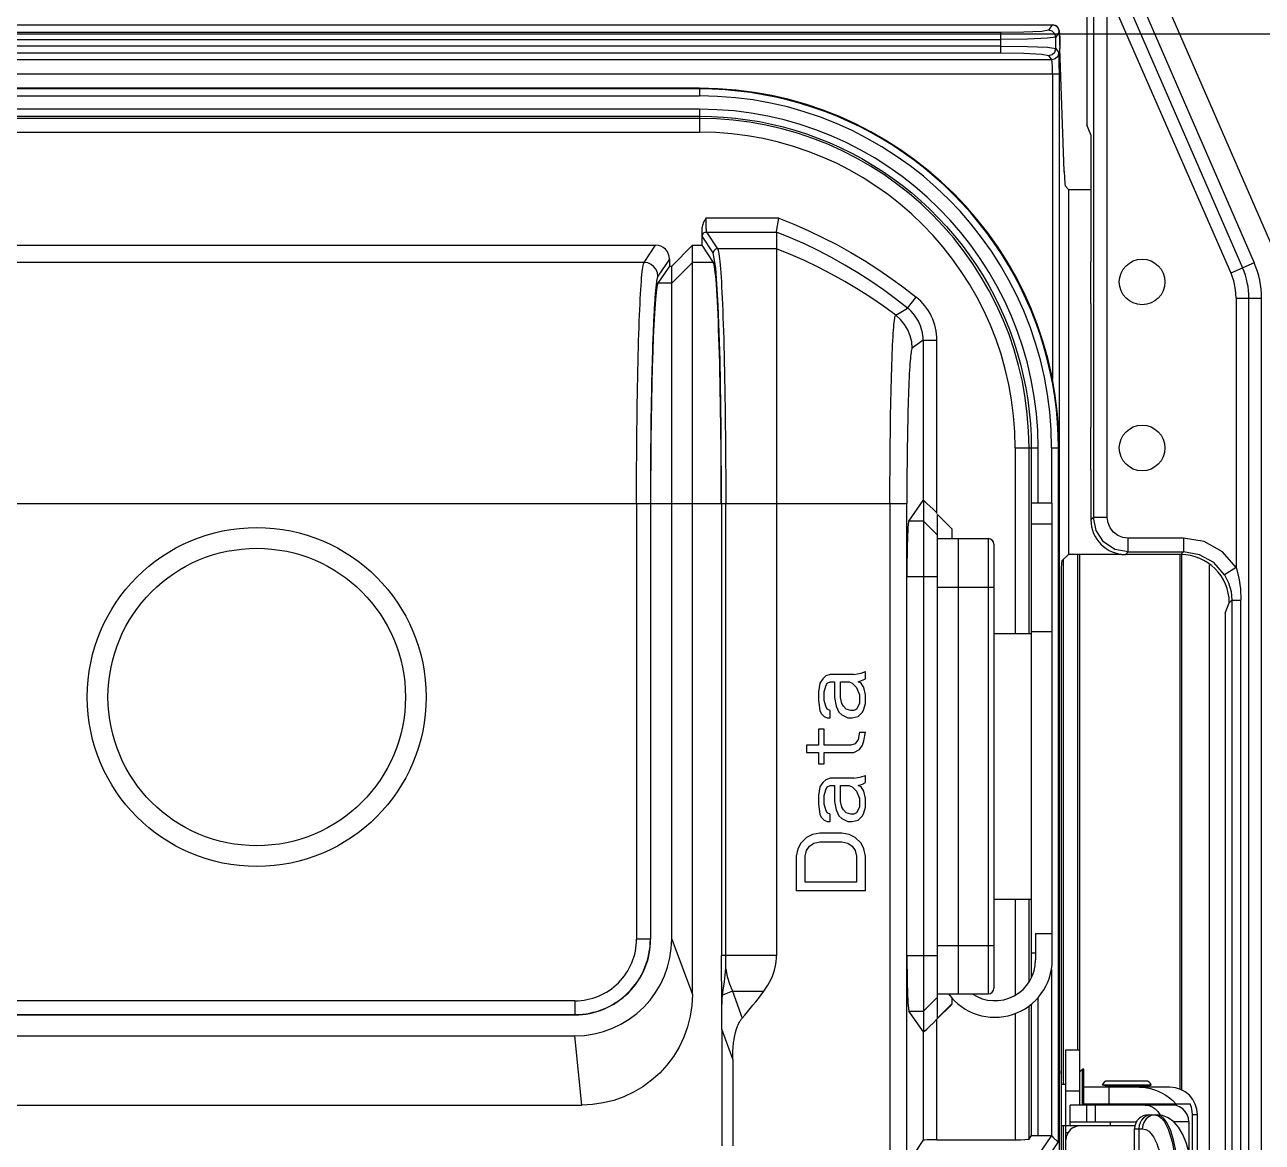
# Model space of a CAD drawing. Header units: millimetres. Extents: x -3132 to 28633, y 682 to 5849.
# Drawn here: x 23294.1 to 23383.6, y 5213.5 to 5294.3 of the extents above; entities that cross this region are included whole.
import ezdxf

# ---------------------------------------------------------------- set-up
doc = ezdxf.new("R2010")
doc.units = ezdxf.units.MM

# ---------------------------------------------------------------- blocks, each defined once
blk = doc.blocks.new('gf')
at = {"linetype": 'Continuous'}
for p, q in [((20059.214, 5497.372), (20080.055, 5449.443)), ((20060.355, 5497.048), (20080.895, 5449.808)), ((20082.424, 5450.473), (20062.255, 5496.859)), ((20079.197, 5449.116), (20069.69, 5470.885)), ((20068.792, 5467.885), (20068.792, 5459.785)), ((20069.275, 5467.885), (20069.275, 5431.416)), ((20070.275, 5431.416), (20070.275, 5467.885)), ((19951.284, 5467.022), (20066.301, 5467.022)), ((20062.545, 5466.459), (19955.039, 5466.459)), ((20062.545, 5466.459), (20062.545, 5464.986)), ((20066.043, 5466.636), (20066.301, 5467.022)), ((20066.301, 5467.022), (20066.302, 5467.024)), ((20066.301, 5467.022), (20066.544, 5466.959)), ((20066.8, 5466.523), (20066.543, 5466.137)), ((19955.039, 5465.96), (20062.545, 5465.96)), ((20062.545, 5465.485), (19955.039, 5465.485)), ((20066.543, 5465.308), (20066.543, 5466.137)), ((20066.837, 5465.524), (20066.836, 5465.818)), ((20066.837, 5465.524), (20066.837, 5465.317)), ((20066.837, 5465.524), (20066.837, 5465.524)), ((20066.837, 5465.317), (20066.837, 5465.353)), ((20066.838, 5465.299), (20066.837, 5465.317)), ((20067.147, 5456.445), (20066.837, 5465.317)), ((20066.26, 5464.484), (19951.325, 5464.484)), ((19955.039, 5464.986), (20062.545, 5464.986)), ((20066.26, 5464.484), (20066.043, 5464.809)), ((20066.543, 5465.308), (20066.759, 5464.983)), ((20066.784, 5464.758), (20066.759, 5464.983)), ((19950.775, 5463.485), (20066.809, 5463.485)), ((20066.309, 5463.485), (20066.309, 5441.401)), ((20066.809, 5391.417), (20066.809, 5463.485)), ((20040.792, 5462.434), (19976.792, 5462.434)), ((20040.792, 5462.382), (19976.792, 5462.382)), ((19976.792, 5461.882), (20040.792, 5461.882)), ((20040.792, 5462.382), (20040.792, 5461.882)), ((20040.792, 5460.917), (19976.792, 5460.917)), ((20040.792, 5460.917), (20040.792, 5459.259)), ((19976.792, 5460.417), (20040.792, 5460.417)), ((20040.792, 5460.258), (19976.792, 5460.258)), ((19976.792, 5459.259), (20040.792, 5459.259)), ((20069.089, 5459.068), (20068.792, 5459.785)), ((20069.089, 5459.068), (20069.089, 5449.992)), ((20067.149, 5456.405), (20067.147, 5456.462)), ((20067.218, 5455.372), (20067.491, 5455.099)), ((20067.491, 5428.769), (20067.491, 5455.099)), ((20069.089, 5455.099), (20067.491, 5455.099)), ((20046.543, 5453.04), (20041.25, 5453.04)), ((20040.961, 5452.222), (20040.961, 5451.09)), ((20041.293, 5452.041), (20042.094, 5450.84)), ((20041.293, 5452.041), (20046.356, 5452.041)), ((20046.356, 5452.041), (20046.356, 5399.751)), ((19979.962, 5451.09), (20037.622, 5451.09)), ((20036.791, 5449.842), (20037.622, 5451.09)), ((20038.792, 5449.587), (20040.292, 5451.09)), ((20040.292, 5396.934), (20040.292, 5451.09)), ((20040.292, 5451.09), (20040.961, 5451.09)), ((20040.961, 5451.09), (20041.792, 5449.842)), ((20041.794, 5450.541), (20040.994, 5451.742)), ((20046.356, 5450.84), (20042.094, 5450.84)), ((20036.791, 5449.842), (19980.794, 5449.842)), ((20038.621, 5450.09), (20037.79, 5448.843)), ((20038.621, 5449.587), (20037.792, 5448.344)), ((20038.621, 5450.09), (20038.621, 5449.587)), ((20038.621, 5449.587), (20038.792, 5449.587)), ((20040.292, 5449.842), (20038.792, 5448.344)), ((20038.792, 5400.934), (20038.792, 5449.587)), ((20041.792, 5449.842), (20040.292, 5449.842)), ((20069.089, 5449.992), (20069.072, 5449.903)), ((20069.072, 5446.966), (20069.072, 5449.903)), ((20080.895, 5449.808), (20079.214, 5449.077)), ((20038.792, 5448.344), (20037.792, 5448.344)), ((20054.977, 5446.037), (20055.84, 5446.551)), ((20055.84, 5446.551), (20056.467, 5447.33)), ((20069.089, 5446.877), (20069.072, 5446.966)), ((20069.089, 5446.877), (20069.089, 5437.992)), ((20079.592, 5447.259), (20079.592, 5427.802)), ((20079.592, 5447.259), (20081.425, 5447.259)), ((20080.509, 5019.862), (20080.509, 5447.259)), ((20081.425, 5018.821), (20081.425, 5447.259)), ((20056.959, 5444.219), (20056.168, 5443.646)), ((20056.959, 5444.219), (20056.959, 5432.641)), ((20057.958, 5431.706), (20057.958, 5444.215)), ((20069.089, 5437.992), (20069.072, 5437.903)), ((20069.072, 5434.966), (20069.072, 5437.903)), ((20063.617, 5436.434), (20063.617, 5423.034)), ((20063.617, 5436.434), (20065.275, 5436.434)), ((20064.616, 5423.034), (20064.616, 5436.434)), ((20064.775, 5436.434), (20064.775, 5423.034)), ((20065.275, 5432.434), (20065.275, 5436.434)), ((20066.24, 5436.434), (20066.239, 5432.434)), ((20066.24, 5436.434), (20066.739, 5436.434)), ((20066.739, 5386.273), (20066.74, 5436.434)), ((20066.792, 5436.434), (20066.792, 5384.2)), ((20069.089, 5434.877), (20069.072, 5434.966)), ((20069.089, 5434.877), (20069.089, 5431.229)), ((19980.339, 5432.418), (20037.246, 5432.418)), ((20036.246, 5432.418), (20036.246, 5400.934)), ((20037.264, 5432.418), (20037.264, 5400.934)), ((20037.264, 5432.418), (20042.37, 5432.418)), ((20042.394, 5432.418), (20042.394, 5399.751)), ((20042.394, 5432.418), (20055.786, 5432.418)), ((20042.694, 5399.751), (20042.694, 5432.418)), ((20054.561, 5432.418), (20054.561, 5125.971)), ((20055.787, 5427.138), (20055.786, 5432.418)), ((20055.92, 5431.133), (20056.959, 5432.641)), ((20056.992, 5432.652), (20056.992, 5394.227)), ((20064.792, 5399.934), (20064.792, 5432.434)), ((20066.292, 5432.434), (20064.792, 5432.434)), ((20066.292, 5399.434), (20066.292, 5432.434)), ((20057.992, 5430.135), (20058.009, 5431.621)), ((20059.031, 5430.598), (20058.009, 5431.621)), ((20069.275, 5431.416), (20069.089, 5431.229)), ((20070.275, 5431.416), (20069.275, 5431.416)), ((20055.85, 5430.472), (20055.844, 5430.342)), ((20056.992, 5431.133), (20055.92, 5431.133)), ((20057.992, 5430.135), (20056.992, 5431.133)), ((20059.031, 5430.598), (20059.031, 5429.884)), ((20066.292, 5430.934), (20064.792, 5430.934)), ((20055.816, 5429.55), (20055.811, 5429.367)), ((20055.821, 5429.726), (20055.816, 5429.55)), ((20055.826, 5429.894), (20055.821, 5429.726)), ((20055.831, 5430.053), (20055.826, 5429.894)), ((20055.837, 5430.202), (20055.831, 5430.053)), ((20055.844, 5430.342), (20055.837, 5430.202)), ((20057.992, 5395.231), (20057.992, 5430.135)), ((20057.992, 5429.884), (20061.672, 5429.884)), ((20059.492, 5429.884), (20059.492, 5396.984)), ((20061.672, 5429.884), (20061.672, 5396.984)), ((20071.774, 5428.917), (20071.774, 5429.917)), ((20075.778, 5429.917), (20071.774, 5429.917)), ((20075.778, 5429.917), (20075.778, 5428.917)), ((20055.8, 5428.777), (20055.797, 5428.569)), ((20055.803, 5428.98), (20055.8, 5428.777)), ((20055.807, 5429.177), (20055.803, 5428.98)), ((20055.811, 5429.367), (20055.807, 5429.177)), ((20062.072, 5429.484), (20062.072, 5397.384)), ((20067.491, 5428.769), (20066.99, 5428.269)), ((20067.491, 5428.769), (20071.296, 5428.769)), ((20068.152, 5392.934), (20068.152, 5428.769)), ((20068.286, 5392.934), (20068.286, 5428.769)), ((20071.587, 5428.731), (20071.774, 5428.917)), ((20075.591, 5428.731), (20071.587, 5428.731)), ((20071.774, 5428.917), (20075.778, 5428.917)), ((20075.512, 5428.731), (20075.512, 5390.088)), ((20075.778, 5428.917), (20075.591, 5428.731)), ((20075.655, 5390.038), (20075.655, 5428.731)), ((20055.79, 5427.921), (20055.789, 5427.699)), ((20055.792, 5428.141), (20055.79, 5427.921)), ((20055.794, 5428.357), (20055.792, 5428.141)), ((20055.797, 5428.569), (20055.794, 5428.357)), ((20067.098, 5390.434), (20067.098, 5428.377)), ((20077.651, 5360.497), (20077.651, 5427.983)), ((20079.592, 5427.802), (20078.745, 5427.273)), ((20055.788, 5427.251), (20055.787, 5427.138)), ((20055.787, 5399.73), (20055.787, 5427.138)), ((20055.787, 5427.138), (20057.992, 5427.138)), ((20055.789, 5427.699), (20055.788, 5427.476)), ((20055.788, 5427.476), (20055.788, 5427.251)), ((20066.931, 5427.208), (20066.931, 5384.434)), ((20057.992, 5426.384), (20062.072, 5426.384)), ((20078.792, 5424.49), (20079.089, 5425.233)), ((20079.089, 5425.233), (20079.28, 5425.424)), ((20079.28, 5425.424), (20079.28, 5363.898)), ((20079.28, 5425.424), (20079.936, 5425.424)), ((20079.936, 5363.898), (20079.936, 5425.424)), ((20078.792, 5424.49), (20078.792, 5363.898)), ((20062.072, 5423.034), (20064.792, 5423.034)), ((20064.792, 5423.178), (20066.292, 5423.178)), ((20049.707, 5419.747), (20049.494, 5419.434)), ((20049.92, 5419.955), (20049.707, 5419.747)), ((20050.239, 5420.059), (20049.92, 5419.955)), ((20051.941, 5420.059), (20050.239, 5420.059)), ((20051.941, 5420.059), (20052.473, 5420.163)), ((20052.473, 5420.163), (20052.792, 5420.268)), ((20052.579, 5419.643), (20052.792, 5419.747)), ((20052.792, 5419.747), (20052.792, 5420.268)), ((20049.494, 5419.434), (20049.388, 5418.809)), ((20049.388, 5418.809), (20049.388, 5418.184)), ((20049.814, 5418.809), (20049.92, 5419.226)), ((20049.814, 5418.184), (20049.814, 5418.809)), ((20049.92, 5419.226), (20050.026, 5419.434)), ((20050.026, 5419.434), (20050.239, 5419.538)), ((20050.239, 5419.538), (20050.558, 5419.538)), ((20050.558, 5419.538), (20050.558, 5418.393)), ((20050.984, 5418.393), (20050.984, 5419.538)), ((20050.984, 5419.538), (20051.622, 5419.538)), ((20051.622, 5419.538), (20051.835, 5419.434)), ((20051.835, 5419.434), (20052.154, 5419.122)), ((20052.154, 5419.122), (20052.367, 5418.601)), ((20052.26, 5419.538), (20052.579, 5419.643)), ((20052.473, 5419.434), (20052.26, 5419.538)), ((20052.686, 5419.122), (20052.473, 5419.434)), ((20052.792, 5418.601), (20052.686, 5419.122)), ((20049.388, 5418.184), (20049.494, 5417.455)), ((20049.92, 5417.768), (20049.814, 5418.184)), ((20050.558, 5418.393), (20050.665, 5417.768)), ((20051.09, 5417.976), (20050.984, 5418.393)), ((20051.197, 5417.768), (20051.09, 5417.976)), ((20052.367, 5417.976), (20052.154, 5417.559)), ((20052.367, 5418.601), (20052.367, 5417.976)), ((20052.686, 5417.559), (20052.792, 5417.976)), ((20052.792, 5417.976), (20052.792, 5418.601)), ((20049.494, 5417.455), (20049.601, 5417.247)), ((20049.601, 5417.247), (20049.814, 5417.038)), ((20049.814, 5417.038), (20050.026, 5416.934)), ((20050.026, 5417.559), (20049.92, 5417.768)), ((20050.239, 5417.455), (20050.026, 5417.559)), ((20050.239, 5416.934), (20050.239, 5417.455)), ((20050.665, 5417.768), (20050.877, 5417.351)), ((20050.877, 5417.351), (20051.09, 5417.143)), ((20051.09, 5417.143), (20051.516, 5416.934)), ((20051.409, 5417.559), (20051.197, 5417.768)), ((20051.728, 5417.455), (20051.409, 5417.559)), ((20051.941, 5417.455), (20051.728, 5417.455)), ((20051.835, 5416.934), (20052.26, 5417.038)), ((20052.154, 5417.559), (20051.941, 5417.455)), ((20052.26, 5417.038), (20052.579, 5417.351)), ((20052.579, 5417.351), (20052.686, 5417.559)), ((20050.026, 5416.934), (20050.239, 5416.934)), ((20051.516, 5416.934), (20051.835, 5416.934)), ((20049.388, 5416.101), (20049.388, 5414.955)), ((20049.814, 5416.101), (20049.388, 5416.101)), ((20049.814, 5414.955), (20049.814, 5416.101)), ((20052.26, 5415.372), (20052.048, 5415.059)), ((20052.367, 5415.893), (20052.26, 5415.372)), ((20052.367, 5415.893), (20052.792, 5415.893)), ((20052.579, 5414.955), (20052.686, 5415.268)), ((20052.686, 5415.268), (20052.792, 5415.893)), ((20048.537, 5414.955), (20048.537, 5414.434)), ((20049.388, 5414.955), (20048.537, 5414.955)), ((20048.537, 5414.434), (20049.388, 5414.434)), ((20049.388, 5414.434), (20049.388, 5413.601)), ((20051.728, 5414.955), (20049.814, 5414.955)), ((20049.814, 5413.601), (20049.814, 5414.434)), ((20049.814, 5414.434), (20051.941, 5414.434)), ((20052.048, 5415.059), (20051.728, 5414.955)), ((20051.941, 5414.434), (20052.367, 5414.643)), ((20052.367, 5414.643), (20052.579, 5414.955)), ((20049.388, 5413.601), (20049.814, 5413.601)), ((20050.239, 5412.559), (20049.92, 5412.455)), ((20051.941, 5412.559), (20050.239, 5412.559)), ((20051.941, 5412.559), (20052.473, 5412.663)), ((20052.473, 5412.663), (20052.792, 5412.768)), ((20052.792, 5412.247), (20052.792, 5412.768)), ((20049.494, 5411.934), (20049.388, 5411.309)), ((20049.707, 5412.247), (20049.494, 5411.934)), ((20049.92, 5412.455), (20049.707, 5412.247)), ((20049.814, 5411.309), (20049.92, 5411.726)), ((20049.92, 5411.726), (20050.026, 5411.934)), ((20050.026, 5411.934), (20050.239, 5412.038)), ((20050.239, 5412.038), (20050.558, 5412.038)), ((20050.558, 5412.038), (20050.558, 5410.893)), ((20050.984, 5410.893), (20050.984, 5412.038)), ((20050.984, 5412.038), (20051.622, 5412.038)), ((20051.622, 5412.038), (20051.835, 5411.934)), ((20051.835, 5411.934), (20052.154, 5411.622)), ((20052.26, 5412.038), (20052.579, 5412.143)), ((20052.473, 5411.934), (20052.26, 5412.038)), ((20052.686, 5411.622), (20052.473, 5411.934)), ((20052.579, 5412.143), (20052.792, 5412.247)), ((20049.388, 5411.309), (20049.388, 5410.684)), ((20049.814, 5410.684), (20049.814, 5411.309)), ((20050.558, 5410.893), (20050.665, 5410.268)), ((20051.09, 5410.476), (20050.984, 5410.893)), ((20052.154, 5411.622), (20052.367, 5411.101)), ((20052.367, 5411.101), (20052.367, 5410.476)), ((20052.792, 5411.101), (20052.686, 5411.622)), ((20052.792, 5410.476), (20052.792, 5411.101)), ((20049.388, 5410.684), (20049.494, 5409.955)), ((20049.494, 5409.955), (20049.601, 5409.747)), ((20049.92, 5410.268), (20049.814, 5410.684)), ((20050.026, 5410.059), (20049.92, 5410.268)), ((20050.239, 5409.955), (20050.026, 5410.059)), ((20050.239, 5409.434), (20050.239, 5409.955)), ((20050.665, 5410.268), (20050.877, 5409.851)), ((20051.197, 5410.268), (20051.09, 5410.476)), ((20051.409, 5410.059), (20051.197, 5410.268)), ((20051.728, 5409.955), (20051.409, 5410.059)), ((20051.941, 5409.955), (20051.728, 5409.955)), ((20052.154, 5410.059), (20051.941, 5409.955)), ((20052.367, 5410.476), (20052.154, 5410.059)), ((20052.579, 5409.851), (20052.686, 5410.059)), ((20052.686, 5410.059), (20052.792, 5410.476)), ((20049.601, 5409.747), (20049.814, 5409.538)), ((20049.814, 5409.538), (20050.026, 5409.434)), ((20050.026, 5409.434), (20050.239, 5409.434)), ((20050.877, 5409.851), (20051.09, 5409.643)), ((20051.09, 5409.643), (20051.516, 5409.434)), ((20051.516, 5409.434), (20051.835, 5409.434)), ((20051.835, 5409.434), (20052.26, 5409.538)), ((20052.26, 5409.538), (20052.579, 5409.851)), ((20048.537, 5408.288), (20048.111, 5407.872)), ((20048.962, 5408.497), (20048.537, 5408.288)), ((20049.494, 5408.601), (20048.962, 5408.497)), ((20051.09, 5408.601), (20049.494, 5408.601)), ((20051.622, 5408.497), (20051.09, 5408.601)), ((20052.048, 5408.288), (20051.622, 5408.497)), ((20052.473, 5407.872), (20052.048, 5408.288)), ((20047.899, 5407.455), (20047.792, 5406.934)), ((20048.111, 5407.872), (20047.899, 5407.455)), ((20048.431, 5406.934), (20048.537, 5407.351)), ((20048.537, 5407.351), (20048.75, 5407.663)), ((20048.75, 5407.663), (20049.069, 5407.872)), ((20049.069, 5407.872), (20049.494, 5407.976)), ((20049.494, 5407.976), (20051.09, 5407.976)), ((20051.09, 5407.976), (20051.516, 5407.872)), ((20051.516, 5407.872), (20051.835, 5407.663)), ((20051.835, 5407.663), (20052.048, 5407.351)), ((20052.048, 5407.351), (20052.154, 5406.934)), ((20052.686, 5407.455), (20052.473, 5407.872)), ((20052.792, 5406.934), (20052.686, 5407.455)), ((20047.792, 5406.934), (20047.792, 5404.434)), ((20048.431, 5405.059), (20048.431, 5406.934)), ((20052.154, 5406.934), (20052.154, 5405.059)), ((20052.792, 5404.434), (20052.792, 5406.934)), ((20052.154, 5405.059), (20048.431, 5405.059)), ((20052.792, 5404.434), (20047.792, 5404.434)), ((20062.072, 5403.834), (20064.792, 5403.834)), ((20063.617, 5403.834), (20063.617, 5396.894)), ((20064.616, 5397.835), (20064.616, 5403.834)), ((20064.775, 5403.834), (20064.775, 5398.132)), ((20037.264, 5400.934), (20036.246, 5400.934)), ((20038.792, 5400.934), (20040.292, 5396.934)), ((20065.092, 5401.341), (20065.092, 5399.434)), ((20065.092, 5401.341), (20066.292, 5401.341)), ((20057.992, 5400.484), (20062.072, 5400.484)), ((20046.356, 5399.751), (20042.394, 5399.751)), ((20055.786, 5126.778), (20055.787, 5399.762)), ((20057.992, 5399.73), (20055.787, 5399.73)), ((20064.792, 5399.934), (20065.092, 5399.934)), ((20066.233, 5398.758), (20066.231, 5386.74)), ((20031.792, 5396.48), (19985.792, 5396.48)), ((20031.792, 5396.48), (20031.792, 5395.462)), ((20042.469, 5396.895), (20042.512, 5397.254)), ((20043.184, 5397.163), (20043.876, 5395.213)), ((20043.184, 5397.163), (20045.445, 5397.163)), ((20057.992, 5396.734), (20056.992, 5395.735)), ((20057.992, 5396.984), (20061.672, 5396.984)), ((20059.031, 5396.707), (20059.031, 5396.267)), ((20065.275, 5386.749), (20065.275, 5396.72)), ((20055.914, 5395.735), (20056.975, 5394.227)), ((20055.914, 5395.735), (20056.992, 5395.735)), ((20059.049, 5396.238), (20057.958, 5395.146)), ((20057.992, 5395.231), (20059.027, 5396.267)), ((20059.049, 5396.238), (20059.027, 5396.267)), ((20063.617, 5395.56), (20063.617, 5386.434)), ((20064.616, 5386.485), (20064.616, 5396.12)), ((20064.775, 5396.231), (20064.775, 5386.723)), ((19985.792, 5395.481), (20031.792, 5395.481)), ((19985.792, 5395.462), (20031.792, 5395.462)), ((20057.958, 5386.434), (20057.958, 5395.146)), ((19985.792, 5393.934), (20031.792, 5393.934)), ((20032.292, 5388.934), (20031.792, 5393.934)), ((20042.421, 5394.425), (20042.409, 5385.989)), ((20043.195, 5392.249), (20042.421, 5394.425)), ((20056.959, 5394.203), (20056.959, 5386.384)), ((20056.992, 5394.227), (20056.99, 5394.215)), ((20067.287, 5363.934), (20067.287, 5392.934)), ((20067.287, 5392.934), (20068.287, 5392.934)), ((20068.287, 5388.934), (20068.287, 5392.934)), ((20043.195, 5392.249), (20043.195, 5385.989)), ((20066.809, 5391.417), (20066.792, 5390.934)), ((20068.487, 5391.534), (20068.288, 5391.334)), ((20068.487, 5388.934), (20068.487, 5391.534)), ((20068.587, 5391.534), (20068.487, 5391.534)), ((20068.587, 5388.934), (20068.587, 5391.534)), ((20067.287, 5390.434), (20066.937, 5390.434)), ((20074.792, 5390.234), (20068.587, 5390.234)), ((20073.44, 5390.381), (20069.913, 5390.381)), ((20070.108, 5390.334), (20069.913, 5390.381)), ((20070.108, 5390.334), (20073.245, 5390.334)), ((20073.06, 5390.68), (20070.293, 5390.68)), ((20070.407, 5389.034), (20070.407, 5390.234)), ((20070.476, 5390.334), (20070.476, 5390.234)), ((20072.876, 5390.334), (20072.876, 5390.234)), ((20073.245, 5390.334), (20073.44, 5390.381)), ((20068.287, 5389.934), (20067.287, 5389.934)), ((19985.292, 5388.934), (20032.292, 5388.934)), ((20067.587, 5387.434), (20067.587, 5388.934)), ((20074.985, 5388.934), (20067.587, 5388.934)), ((20068.587, 5389.034), (20076.261, 5389.034)), ((20068.787, 5387.734), (20068.787, 5388.934)), ((20069.393, 5388.934), (20069.393, 5387.734)), ((20070.476, 5389.034), (20070.476, 5388.934)), ((20072.876, 5389.034), (20072.876, 5388.934)), ((20075.241, 5389.034), (20075.241, 5388.905)), ((20067.587, 5387.734), (20072.39, 5387.734)), ((20070.476, 5387.734), (20070.476, 5387.434)), ((20073.249, 5388.234), (20073.885, 5388.234)), ((20073.48, 5388.234), (20073.272, 5388.209)), ((20076.17, 5387.734), (20075.077, 5387.734)), ((20076.17, 5387.734), (20076.17, 5385.505)), ((20076.426, 5368.634), (20076.426, 5388.234)), ((20076.792, 5388.234), (20076.426, 5388.234)), ((20076.792, 5385.234), (20076.792, 5388.234)), ((20064.616, 5386.485), (20064.775, 5386.723)), ((20064.933, 5386.742), (20064.969, 5386.743)), ((20064.969, 5386.743), (20065.008, 5386.745)), ((20065.008, 5386.745), (20065.048, 5386.746)), ((20065.048, 5386.746), (20065.091, 5386.747)), ((20065.091, 5386.747), (20065.136, 5386.748)), ((20065.136, 5386.748), (20065.182, 5386.748)), ((20065.182, 5386.748), (20065.228, 5386.749)), ((20065.228, 5386.749), (20065.275, 5386.749)), ((20065.275, 5386.749), (20066.231, 5386.74)), ((20066.231, 5386.74), (20065.419, 5385.543)), ((20066.231, 5386.74), (20066.287, 5386.684)), ((20066.287, 5386.684), (20066.342, 5386.63)), ((20066.342, 5386.63), (20066.395, 5386.578)), ((20072.267, 5387.434), (20066.937, 5387.434)), ((20067.098, 5384.2), (20067.098, 5387.434)), ((20067.428, 5386.934), (20067.287, 5386.934)), ((20072.249, 5369.634), (20072.249, 5387.234)), ((20072.249, 5387.234), (20072.805, 5387.234)), ((20072.546, 5387.234), (20072.546, 5369.634)), ((20056.398, 5385.543), (20056.959, 5386.384)), ((20057.958, 5386.434), (20063.617, 5386.434)), ((20065.919, 5385.043), (20066.738, 5386.273)), ((20066.395, 5386.578), (20066.443, 5386.531)), ((20066.443, 5386.531), (20066.488, 5386.488)), ((20066.488, 5386.488), (20066.53, 5386.449)), ((20066.53, 5386.449), (20066.567, 5386.414)), ((20066.567, 5386.414), (20066.601, 5386.383))]:
    blk.add_line(p, q, dxfattribs=at)
for points in [[(20066.043, 5466.636), (20065.54, 5466.548), (20064.25, 5466.482), (20062.545, 5466.459)], [(20066.543, 5466.137), (20066.48, 5466.379), (20066.3, 5466.565), (20066.043, 5466.636)], [(20066.836, 5465.818), (20066.832, 5466.07), (20066.826, 5466.276), (20066.818, 5466.438), (20066.807, 5466.552), (20066.779, 5466.68), (20066.683, 5466.849), (20066.505, 5466.981), (20066.302, 5467.024)], [(20066.544, 5466.959), (20066.729, 5466.779), (20066.8, 5466.523)], [(20066.8, 5466.523), (20066.818, 5466.408), (20066.832, 5466.038), (20066.837, 5465.524)], [(20066.543, 5466.137), (20065.962, 5466.048), (20064.504, 5465.983), (20062.545, 5465.96)], [(20062.545, 5465.485), (20064.504, 5465.462), (20065.962, 5465.397), (20066.543, 5465.308)], [(20066.838, 5465.299), (20066.838, 5465.324), (20066.837, 5465.353)], [(20062.545, 5464.986), (20064.25, 5464.963), (20065.54, 5464.897), (20066.043, 5464.809)], [(20066.043, 5464.809), (20066.287, 5464.873), (20066.472, 5465.052), (20066.543, 5465.308)], [(20066.759, 5464.983), (20066.696, 5464.741), (20066.517, 5464.555), (20066.26, 5464.484)], [(20066.309, 5463.485), (20066.303, 5463.97), (20066.285, 5464.333), (20066.26, 5464.484)], [(20066.809, 5463.485), (20066.803, 5464.21), (20066.784, 5464.758)], [(20066.74, 5436.434), (20066.723, 5437.359), (20066.673, 5438.283), (20066.591, 5439.206), (20066.475, 5440.125), (20066.327, 5441.039), (20066.147, 5441.948), (20065.934, 5442.85), (20065.689, 5443.743), (20065.412, 5444.627), (20065.104, 5445.5), (20064.765, 5446.363), (20064.395, 5447.212), (20063.995, 5448.048), (20063.566, 5448.869), (20063.107, 5449.674), (20062.621, 5450.462), (20062.106, 5451.232), (20061.564, 5451.983), (20060.996, 5452.715), (20060.402, 5453.426), (20059.783, 5454.115), (20059.14, 5454.782), (20058.473, 5455.425), (20057.784, 5456.044), (20057.073, 5456.638), (20056.341, 5457.206), (20055.59, 5457.748), (20054.82, 5458.263), (20054.032, 5458.749), (20053.226, 5459.208), (20052.406, 5459.637), (20051.57, 5460.037), (20050.721, 5460.407), (20049.858, 5460.746), (20048.985, 5461.054), (20048.101, 5461.331), (20047.208, 5461.576), (20046.306, 5461.789), (20045.397, 5461.969), (20044.483, 5462.117), (20043.564, 5462.233), (20042.641, 5462.315), (20041.717, 5462.365), (20040.792, 5462.382)], [(20040.792, 5460.417), (20041.665, 5460.402), (20042.538, 5460.354), (20043.41, 5460.274), (20044.278, 5460.163), (20045.142, 5460.02), (20046.001, 5459.845), (20046.853, 5459.639), (20047.697, 5459.402), (20048.532, 5459.134), (20049.356, 5458.836), (20050.169, 5458.509), (20050.969, 5458.151), (20051.756, 5457.765), (20052.528, 5457.35), (20053.284, 5456.907), (20054.024, 5456.437), (20054.746, 5455.94), (20055.449, 5455.418), (20056.133, 5454.869), (20056.796, 5454.297), (20057.438, 5453.7), (20058.058, 5453.08), (20058.655, 5452.438), (20059.227, 5451.775), (20059.776, 5451.091), (20060.298, 5450.388), (20060.795, 5449.666), (20061.265, 5448.926), (20061.708, 5448.17), (20062.123, 5447.398), (20062.509, 5446.611), (20062.867, 5445.811), (20063.194, 5444.998), (20063.492, 5444.174), (20063.76, 5443.339), (20063.997, 5442.495), (20064.203, 5441.643), (20064.378, 5440.784), (20064.521, 5439.92), (20064.632, 5439.052), (20064.712, 5438.18), (20064.76, 5437.307), (20064.775, 5436.434)], [(20067.147, 5456.445), (20067.171, 5455.957), (20067.194, 5455.557), (20067.218, 5455.372)], [(20041.25, 5453.04), (20041.181, 5452.912), (20041.121, 5452.797), (20041.072, 5452.691), (20041.034, 5452.595), (20041.004, 5452.507), (20040.984, 5452.426), (20040.97, 5452.352), (20040.963, 5452.285), (20040.961, 5452.222)], [(20041.25, 5453.04), (20041.251, 5452.94), (20041.251, 5452.841), (20041.252, 5452.744), (20041.254, 5452.649), (20041.256, 5452.557), (20041.259, 5452.47), (20041.261, 5452.39), (20041.265, 5452.316), (20041.268, 5452.249), (20041.272, 5452.191), (20041.276, 5452.142), (20041.28, 5452.102), (20041.284, 5452.072), (20041.289, 5452.051), (20041.293, 5452.041)], [(20046.356, 5452.041), (20046.358, 5452.048), (20046.36, 5452.061), (20046.364, 5452.081), (20046.543, 5453.04)], [(20046.543, 5453.04), (20047.605, 5452.613), (20048.656, 5452.152), (20049.694, 5451.658), (20050.718, 5451.131), (20051.726, 5450.572), (20052.716, 5449.981), (20053.687, 5449.361), (20054.637, 5448.711), (20055.564, 5448.034), (20056.467, 5447.33)], [(20040.961, 5452.222), (20040.963, 5452.155), (20040.965, 5452.092), (20040.967, 5452.032), (20040.97, 5451.977), (20040.973, 5451.927), (20040.975, 5451.882), (20040.978, 5451.843), (20040.981, 5451.81), (20040.984, 5451.783), (20040.987, 5451.763), (20040.991, 5451.749), (20040.994, 5451.742)], [(20040.994, 5451.742), (20041.003, 5451.817), (20041.032, 5451.887), (20041.078, 5451.95), (20041.139, 5451.998), (20041.214, 5452.03), (20041.293, 5452.041)], [(20055.84, 5446.551), (20054.975, 5447.226), (20054.088, 5447.875), (20053.18, 5448.498), (20052.253, 5449.093), (20051.308, 5449.659), (20050.346, 5450.197), (20049.368, 5450.704), (20048.377, 5451.181), (20047.372, 5451.627), (20046.356, 5452.041)], [(20042.094, 5450.84), (20041.948, 5450.802), (20041.837, 5450.695), (20041.794, 5450.541)], [(20042.394, 5432.418), (20042.365, 5437.86), (20042.281, 5442.78), (20042.149, 5446.751), (20041.982, 5449.421), (20041.794, 5450.541)], [(20042.094, 5450.84), (20042.118, 5450.789), (20042.143, 5450.709), (20042.167, 5450.602), (20042.191, 5450.468), (20042.215, 5450.306), (20042.239, 5450.116), (20042.263, 5449.901), (20042.286, 5449.658), (20042.309, 5449.39), (20042.331, 5449.095), (20042.353, 5448.776), (20042.375, 5448.431), (20042.396, 5448.063), (20042.417, 5447.67), (20042.437, 5447.255), (20042.457, 5446.817), (20042.476, 5446.357), (20042.494, 5445.876), (20042.512, 5445.374), (20042.529, 5444.853), (20042.545, 5444.313), (20042.56, 5443.755), (20042.575, 5443.18), (20042.589, 5442.589), (20042.602, 5441.982), (20042.615, 5441.361), (20042.626, 5440.726), (20042.637, 5440.079), (20042.647, 5439.419), (20042.656, 5438.75), (20042.664, 5438.071), (20042.671, 5437.383), (20042.677, 5436.688), (20042.682, 5435.986), (20042.687, 5435.279), (20042.69, 5434.567), (20042.692, 5433.853), (20042.694, 5433.136), (20042.694, 5432.418)], [(20054.977, 5446.037), (20054.089, 5446.685), (20053.181, 5447.306), (20052.255, 5447.899), (20051.311, 5448.464), (20050.35, 5448.999), (20049.373, 5449.505), (20048.381, 5449.981), (20047.376, 5450.426), (20046.356, 5450.84)], [(20036.246, 5432.418), (20036.247, 5433.093), (20036.248, 5433.769), (20036.25, 5434.444), (20036.253, 5435.117), (20036.257, 5435.786), (20036.262, 5436.451), (20036.268, 5437.11), (20036.274, 5437.762), (20036.281, 5438.405), (20036.289, 5439.039), (20036.298, 5439.663), (20036.308, 5440.277), (20036.318, 5440.878), (20036.33, 5441.467), (20036.342, 5442.042), (20036.354, 5442.601), (20036.368, 5443.144), (20036.382, 5443.67), (20036.397, 5444.178), (20036.412, 5444.669), (20036.428, 5445.142), (20036.444, 5445.596), (20036.462, 5446.03), (20036.479, 5446.445), (20036.497, 5446.838), (20036.516, 5447.211), (20036.535, 5447.561), (20036.555, 5447.887), (20036.575, 5448.19), (20036.596, 5448.469), (20036.616, 5448.723), (20036.637, 5448.953), (20036.659, 5449.158), (20036.68, 5449.337), (20036.702, 5449.49), (20036.724, 5449.617), (20036.746, 5449.718), (20036.769, 5449.793), (20036.791, 5449.842)], [(20037.79, 5448.843), (20037.757, 5449.094), (20037.663, 5449.33), (20037.507, 5449.538), (20037.304, 5449.699), (20037.057, 5449.805), (20036.791, 5449.842)], [(20037.79, 5448.843), (20037.779, 5448.824), (20037.768, 5448.798), (20037.756, 5448.766), (20037.745, 5448.727), (20037.734, 5448.681), (20037.723, 5448.629), (20037.711, 5448.57), (20037.7, 5448.505), (20037.689, 5448.433), (20037.678, 5448.354), (20037.667, 5448.269), (20037.656, 5448.178), (20037.645, 5448.08), (20037.634, 5447.976), (20037.623, 5447.866), (20037.612, 5447.749), (20037.601, 5447.626), (20037.591, 5447.497), (20037.58, 5447.363), (20037.57, 5447.222), (20037.56, 5447.075), (20037.549, 5446.922), (20037.539, 5446.763), (20037.529, 5446.598), (20037.519, 5446.428), (20037.51, 5446.252), (20037.5, 5446.07), (20037.49, 5445.883), (20037.481, 5445.691), (20037.472, 5445.494), (20037.463, 5445.292), (20037.454, 5445.085), (20037.445, 5444.872), (20037.436, 5444.655), (20037.428, 5444.433), (20037.42, 5444.206), (20037.411, 5443.974), (20037.403, 5443.738), (20037.396, 5443.497), (20037.388, 5443.252), (20037.381, 5443.002), (20037.373, 5442.748), (20037.366, 5442.49), (20037.359, 5442.228), (20037.352, 5441.961), (20037.346, 5441.691), (20037.339, 5441.417), (20037.333, 5441.139), (20037.327, 5440.858), (20037.321, 5440.572), (20037.316, 5440.284), (20037.31, 5439.992), (20037.305, 5439.697), (20037.3, 5439.399), (20037.295, 5439.099), (20037.291, 5438.796), (20037.286, 5438.491), (20037.282, 5438.183), (20037.278, 5437.873), (20037.275, 5437.561), (20037.271, 5437.247), (20037.268, 5436.93), (20037.265, 5436.612), (20037.262, 5436.292), (20037.259, 5435.971), (20037.257, 5435.649), (20037.255, 5435.326), (20037.253, 5435.003), (20037.251, 5434.679), (20037.25, 5434.354), (20037.249, 5434.03), (20037.248, 5433.706), (20037.247, 5433.383), (20037.246, 5433.06), (20037.246, 5432.738), (20037.246, 5400.934)], [(20079.592, 5447.259), (20079.548, 5447.894), (20079.416, 5448.516), (20079.197, 5449.116)], [(20056.959, 5444.219), (20056.953, 5444.395), (20056.937, 5444.572), (20056.911, 5444.748), (20056.874, 5444.923), (20056.827, 5445.096), (20056.769, 5445.265), (20056.701, 5445.431), (20056.624, 5445.592), (20056.537, 5445.749), (20056.441, 5445.9), (20056.336, 5446.045), (20056.223, 5446.183), (20056.102, 5446.314), (20055.974, 5446.437), (20055.84, 5446.551)], [(20057.958, 5444.215), (20057.953, 5444.432), (20057.935, 5444.651), (20057.905, 5444.87), (20057.862, 5445.089), (20057.806, 5445.307), (20057.738, 5445.522), (20057.658, 5445.734), (20057.565, 5445.942), (20057.462, 5446.144), (20057.347, 5446.339), (20057.222, 5446.527), (20057.087, 5446.707), (20056.943, 5446.878), (20056.791, 5447.039), (20056.632, 5447.19), (20056.467, 5447.33)], [(20054.561, 5432.418), (20054.561, 5432.981), (20054.562, 5433.547), (20054.565, 5434.113), (20054.567, 5434.677), (20054.571, 5435.236), (20054.575, 5435.791), (20054.579, 5436.34), (20054.585, 5436.88), (20054.591, 5437.409), (20054.597, 5437.929), (20054.605, 5438.441), (20054.614, 5438.946), (20054.623, 5439.44), (20054.633, 5439.922), (20054.643, 5440.391), (20054.653, 5440.846), (20054.664, 5441.285), (20054.676, 5441.707), (20054.688, 5442.111), (20054.701, 5442.5), (20054.715, 5442.873), (20054.729, 5443.229), (20054.744, 5443.566), (20054.759, 5443.884), (20054.774, 5444.181), (20054.789, 5444.458), (20054.805, 5444.713), (20054.821, 5444.946), (20054.838, 5445.157), (20054.855, 5445.347), (20054.872, 5445.515), (20054.89, 5445.661), (20054.907, 5445.783), (20054.925, 5445.882), (20054.942, 5445.957), (20054.96, 5446.009), (20054.977, 5446.037)], [(20056.168, 5443.646), (20056.133, 5444.102), (20056.029, 5444.548), (20055.857, 5444.975), (20055.622, 5445.37), (20055.325, 5445.728), (20054.977, 5446.037)], [(20056.959, 5444.219), (20056.965, 5444.218), (20056.977, 5444.217), (20056.996, 5444.216), (20057.021, 5444.216), (20057.053, 5444.215), (20057.09, 5444.215), (20057.958, 5444.215)], [(20056.168, 5443.646), (20056.152, 5443.626), (20056.136, 5443.585), (20056.119, 5443.523), (20056.103, 5443.441), (20056.086, 5443.337), (20056.07, 5443.213), (20056.054, 5443.069), (20056.038, 5442.905), (20056.022, 5442.721), (20056.007, 5442.517), (20055.992, 5442.294), (20055.977, 5442.053), (20055.963, 5441.793), (20055.949, 5441.515), (20055.935, 5441.221), (20055.922, 5440.913), (20055.91, 5440.591), (20055.898, 5440.255), (20055.886, 5439.903), (20055.875, 5439.537), (20055.865, 5439.156), (20055.855, 5438.759), (20055.846, 5438.35), (20055.837, 5437.929), (20055.829, 5437.5), (20055.822, 5437.062), (20055.815, 5436.617), (20055.809, 5436.164), (20055.804, 5435.705), (20055.799, 5435.24), (20055.795, 5434.771), (20055.792, 5434.298), (20055.789, 5433.825), (20055.788, 5433.352), (20055.787, 5432.883), (20055.786, 5432.418)], [(20057.966, 5431.715), (20057.68, 5432), (20057.437, 5432.237), (20057.237, 5432.43), (20057.086, 5432.571), (20056.992, 5432.652)], [(20071.774, 5428.917), (20070.818, 5429.108), (20070.007, 5429.65), (20069.466, 5430.46), (20069.275, 5431.416)], [(20070.714, 5430.356), (20070.474, 5430.669), (20070.325, 5431.031), (20070.275, 5431.416)], [(20055.92, 5431.133), (20055.916, 5431.126), (20055.912, 5431.116), (20055.908, 5431.102), (20055.904, 5431.085), (20055.901, 5431.065), (20055.897, 5431.042), (20055.893, 5431.016), (20055.889, 5430.987), (20055.885, 5430.955), (20055.882, 5430.92), (20055.878, 5430.881), (20055.874, 5430.84), (20055.871, 5430.796), (20055.867, 5430.749), (20055.864, 5430.699), (20055.86, 5430.646), (20055.857, 5430.591), (20055.85, 5430.472)], [(20071.774, 5429.917), (20071.389, 5429.967), (20071.027, 5430.116), (20070.714, 5430.356)], [(20079.592, 5427.802), (20078.589, 5428.93), (20077.267, 5429.663), (20075.778, 5429.917)], [(20078.745, 5427.273), (20077.964, 5428.151), (20076.937, 5428.72), (20075.778, 5428.917)], [(20066.99, 5428.269), (20066.969, 5428.114), (20066.949, 5427.729), (20066.931, 5427.208)], [(20079.592, 5427.802), (20079.781, 5427.055), (20079.896, 5426.259), (20079.936, 5425.424)], [(20078.745, 5427.273), (20079.037, 5426.695), (20079.218, 5426.071), (20079.28, 5425.424)], [(20031.792, 5393.934), (20032.486, 5393.971), (20033.173, 5394.078), (20033.847, 5394.251), (20034.5, 5394.489), (20035.122, 5394.785), (20035.711, 5395.14), (20036.262, 5395.549), (20036.768, 5396.012), (20037.222, 5396.519), (20037.624, 5397.071), (20037.97, 5397.659), (20038.259, 5398.278), (20038.488, 5398.92), (20038.655, 5399.581), (20038.757, 5400.254), (20038.792, 5400.934)], [(20042.418, 5396.094), (20042.413, 5396.483), (20042.409, 5396.879), (20042.405, 5397.281), (20042.402, 5397.687), (20042.399, 5398.097), (20042.397, 5398.51), (20042.396, 5398.924), (20042.395, 5399.338), (20042.394, 5399.751)], [(20042.696, 5398.786), (20042.695, 5399.108), (20042.695, 5399.43), (20042.694, 5399.751)], [(20045.445, 5397.163), (20045.602, 5397.384), (20045.742, 5397.606), (20045.866, 5397.827), (20045.975, 5398.047), (20046.068, 5398.266), (20046.147, 5398.483), (20046.213, 5398.698), (20046.265, 5398.911), (20046.306, 5399.122), (20046.334, 5399.333), (20046.351, 5399.542), (20046.356, 5399.751)], [(20055.787, 5399.762), (20055.805, 5397.789), (20055.853, 5396.336), (20055.92, 5395.735)], [(20042.512, 5397.254), (20042.594, 5397.859), (20042.626, 5398.117), (20042.654, 5398.353), (20042.676, 5398.574), (20042.696, 5398.786)], [(20042.696, 5398.786), (20042.808, 5398.244), (20042.97, 5397.703), (20043.184, 5397.163)], [(20040.292, 5396.934), (20040.25, 5396.141), (20040.128, 5395.356), (20039.93, 5394.586), (20039.658, 5393.839), (20039.32, 5393.129), (20038.915, 5392.456), (20038.447, 5391.826), (20037.918, 5391.247), (20037.338, 5390.729), (20036.708, 5390.27), (20036.035, 5389.874), (20035.328, 5389.544), (20034.594, 5389.282), (20033.839, 5389.092), (20033.069, 5388.975), (20032.292, 5388.934)], [(20042.418, 5396.094), (20042.424, 5396.358), (20042.442, 5396.625), (20042.469, 5396.895)], [(20043.184, 5397.163), (20042.942, 5397.079), (20042.703, 5396.99), (20042.469, 5396.895)], [(20043.195, 5392.249), (20043.197, 5392.489), (20043.203, 5392.702), (20043.213, 5392.891), (20043.224, 5393.058), (20043.236, 5393.206), (20043.249, 5393.338), (20043.263, 5393.456), (20043.277, 5393.561), (20043.291, 5393.656), (20043.305, 5393.741), (20043.318, 5393.818), (20043.331, 5393.888), (20043.344, 5393.952), (20043.356, 5394.011), (20043.368, 5394.065), (20043.38, 5394.114), (20043.391, 5394.159), (20043.401, 5394.2), (20043.411, 5394.236), (20043.42, 5394.269), (20043.428, 5394.299), (20043.436, 5394.326), (20043.444, 5394.352), (20043.451, 5394.376), (20043.459, 5394.401), (20043.467, 5394.426), (20043.476, 5394.454), (20043.486, 5394.483), (20043.497, 5394.516), (20043.51, 5394.552), (20043.525, 5394.593), (20043.543, 5394.638), (20043.564, 5394.69), (20043.588, 5394.746), (20043.616, 5394.805), (20043.647, 5394.867), (20043.68, 5394.929), (20043.714, 5394.987), (20043.747, 5395.04), (20043.779, 5395.088), (20043.811, 5395.133), (20043.843, 5395.174), (20043.876, 5395.213)], [(20056.99, 5394.215), (20057.086, 5394.298), (20057.237, 5394.439), (20057.437, 5394.632), (20057.68, 5394.869), (20057.958, 5395.146)], [(20072.612, 5390.234), (20072.867, 5390.224), (20073.131, 5390.191), (20073.403, 5390.134), (20073.68, 5390.052), (20073.96, 5389.945), (20074.237, 5389.811), (20074.508, 5389.652), (20074.768, 5389.468), (20075.01, 5389.261), (20075.231, 5389.034)], [(20072.999, 5388.934), (20073.264, 5388.904), (20073.514, 5388.815), (20073.738, 5388.672), (20073.925, 5388.483), (20074.066, 5388.256), (20074.082, 5388.211)], [(20073.38, 5388.934), (20073.428, 5388.97), (20073.537, 5389.018), (20073.644, 5389.034)], [(20076.17, 5387.734), (20076.14, 5388.003), (20076.052, 5388.256), (20075.911, 5388.483), (20075.724, 5388.672), (20075.5, 5388.815), (20075.25, 5388.904), (20074.985, 5388.934)], [(20076.426, 5388.234), (20076.408, 5388.508), (20076.352, 5388.776), (20076.261, 5389.034)], [(20073.272, 5388.209), (20073.075, 5388.135), (20072.898, 5388.016), (20072.75, 5387.858), (20072.638, 5387.668), (20072.569, 5387.457), (20072.546, 5387.234)], [(20073.739, 5388.234), (20073.497, 5388.2), (20073.272, 5388.1), (20073.078, 5387.941), (20072.93, 5387.734), (20072.837, 5387.493), (20072.805, 5387.234)], [(20073.739, 5388.234), (20073.984, 5388.169), (20074.198, 5388.004), (20074.382, 5387.771), (20074.538, 5387.498), (20074.667, 5387.207), (20074.776, 5386.908), (20074.87, 5386.601), (20074.953, 5386.275), (20075.028, 5385.926), (20075.094, 5385.555), (20075.15, 5385.165), (20075.196, 5384.755), (20075.232, 5384.311), (20075.258, 5383.81), (20075.268, 5383.234)], [(20075.413, 5383.234), (20075.406, 5383.715), (20075.386, 5384.159), (20075.356, 5384.58), (20075.316, 5384.984), (20075.266, 5385.371), (20075.206, 5385.743), (20075.138, 5386.094), (20075.061, 5386.426), (20074.971, 5386.751), (20074.862, 5387.077), (20074.728, 5387.403), (20074.564, 5387.713), (20074.366, 5387.979), (20074.136, 5388.165), (20073.884, 5388.234)], [(20076.413, 5383.234), (20076.39, 5383.953), (20076.315, 5384.713), (20076.184, 5385.453), (20075.991, 5386.162), (20075.726, 5386.821), (20075.413, 5387.35), (20075.073, 5387.739), (20074.684, 5388.022), (20074.26, 5388.189), (20073.885, 5388.234)], [(20064.775, 5386.723), (20064.776, 5386.724), (20064.778, 5386.725), (20064.781, 5386.727), (20064.786, 5386.728), (20064.791, 5386.729), (20064.797, 5386.73), (20064.805, 5386.731), (20064.813, 5386.733), (20064.823, 5386.734), (20064.834, 5386.735), (20064.845, 5386.736), (20064.858, 5386.737), (20064.871, 5386.738), (20064.885, 5386.739), (20064.9, 5386.74), (20064.916, 5386.741), (20064.933, 5386.742)], [(20072.805, 5387.234), (20073.05, 5387.182), (20073.264, 5387.05), (20073.448, 5386.863), (20073.604, 5386.645), (20073.733, 5386.413), (20073.842, 5386.174), (20073.936, 5385.927), (20074.019, 5385.667), (20074.094, 5385.388), (20074.159, 5385.091), (20074.216, 5384.779), (20074.262, 5384.451), (20074.298, 5384.095), (20074.324, 5383.695), (20074.334, 5383.234)], [(20066.601, 5386.383), (20066.615, 5386.37), (20066.629, 5386.357), (20066.642, 5386.346), (20066.654, 5386.336), (20066.665, 5386.326), (20066.675, 5386.317), (20066.685, 5386.309), (20066.694, 5386.302), (20066.701, 5386.296), (20066.708, 5386.291), (20066.715, 5386.286), (20066.72, 5386.282), (20066.725, 5386.279), (20066.729, 5386.276), (20066.733, 5386.274), (20066.735, 5386.273), (20066.737, 5386.273), (20066.738, 5386.273)]]:
    blk.add_lwpolyline(points, dxfattribs=at)
for centre, radius in [((20072.792, 5448.434), 1.65), ((20072.792, 5436.434), 1.65), ((20008.792, 5418.434), 12.25), ((20008.792, 5418.434), 10.75)]:
    blk.add_circle(centre, radius, dxfattribs=at)
for centre, radius, start, end in [((20040.792, 5436.434), 26, 0, 90), ((20040.792, 5436.434), 25.447, 0, 90), ((20040.792, 5436.434), 24.483, 0, 90), ((20040.792, 5436.434), 23.824, 0, 90), ((20040.792, 5436.434), 22.825, 0, 90), ((20075.032, 5447.259), 5.477, 0, 23.5), ((20075.032, 5447.259), 6.393, 0, 23.5), ((20061.672, 5429.484), 0.4, 0, 90), ((20031.792, 5400.934), 5.472, 269.99999, 0), ((20031.792, 5400.934), 5.454, 269.99999, 0), ((20031.792, 5400.934), 4.454, 269.99999, 0.00002), ((20062.142, 5399.434), 4.15, 216.18266, 0), ((20062.142, 5399.434), 2.95, 236.34858, 0), ((20061.672, 5397.384), 0.4, 270, 0), ((20070.292, 5390.29), 0.39, 90, 166.44822), ((20073.061, 5390.29), 0.39, 13.55178, 90), ((20074.792, 5388.234), 2, 0, 90), ((20073.249, 5387.234), 1, 90, 180), ((20068.287, 5386.434), 1, 90, 180)]:
    blk.add_arc(centre, radius, start, end, dxfattribs=at)
for centre, major_axis, ratio, start_param, end_param in [((20037.62, 5450.088), (0.556, 0.834), 0.998023, -0.982115, 0.586855), ((20041.76, 5432.418), (0, 17.448), 0.034921, -1.570796, -0.05236), ((20037.821, 5432.418), (0, 15.948), 0.034921, 0.05236, 1.570796), ((20071.591, 5431.233), (-1.77, -1.77), 0.998783, 5.498396, 7.067974), ((20075.587, 5425.229), (2.478, 2.478), 0.998783, -0.784789, 0.784789), ((20033.292, 5523.629), (0, 134.354), 0.267949, -2.843179, -2.797243), ((20042.309, 5398.977), (-0.067, 7.65), 0.011798, -2.208141, -1.9573), ((20066.309, 5391.434), (0, 0.5), 1, -1.726849, -1.605703), ((20057.958, 5386.382), (1, 0), 0.052408, 1.570796, 3.106686), ((20063.617, 5386.487), (1, 0), 0.052408, -1.570796, -0.034907)]:
    blk.add_ellipse(centre, major_axis=major_axis, ratio=ratio, start_param=start_param, end_param=end_param, dxfattribs=at)
blk = doc.blocks.new('*U110')
blk.add_blockref('gf', (-20008.792, -5261.934))
blk = doc.blocks.new('*U111')
at = {"color": 0, "linetype": 'ByBlock', "lineweight": -2, "transparency": 16777216}
blk.add_blockref('*U110', (0, 0), dxfattribs=at)
blk = doc.blocks.new('tgjn')
at = {"color": 114, "linetype": 'Continuous', "true_color": 0x139b48}
blk.add_line((19969.366, 7232.16), (19552.566, 7232.16), dxfattribs=at)
blk = doc.blocks.new('*U114')
blk.add_blockref('tgjn', (-19767.966, -7030.66))

msp = doc.modelspace()

# ---------------------------------------------------------------- block references
at = {"color": 0, "linetype": 'ByBlock', "lineweight": -2, "transparency": 16777216}
msp.add_blockref('*U114', (23317.901, 5092.128), dxfattribs=at)
msp.add_blockref('*U111', (23310.901, 5089.228))

doc.saveas('drawing.dxf')
